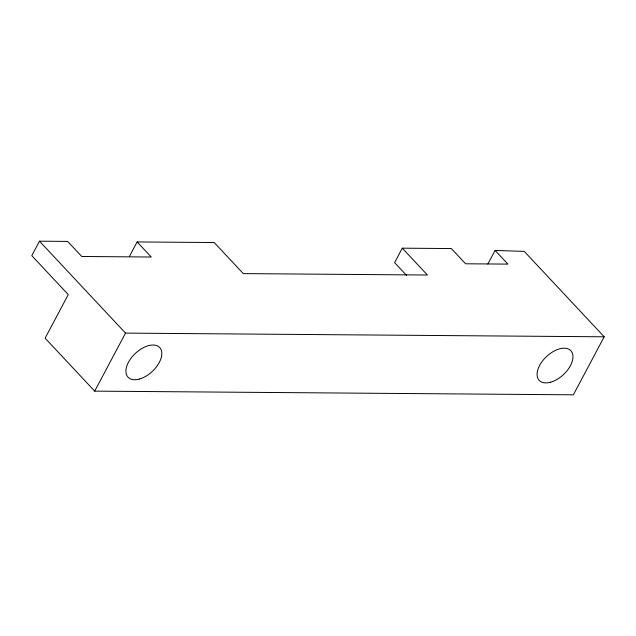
<?xml version="1.0" encoding="UTF-8"?>
<svg xmlns="http://www.w3.org/2000/svg" width="636" height="636" viewBox="0 0 636 636"><rect width="100%" height="100%" fill="white"/><g stroke="black" fill="none" stroke-linecap="round" stroke-linejoin="round"><path stroke-width="0.95" d="M129.442 256.411L137.138 241.942L151.249 257.024L81.782 256.483L67.662 241.41L39.496 241.187L31.8 255.656L68.275 294.619L45.116 338.177L94.684 391.132L573.354 394.813L604.2 336.794L524.255 251.387L495.102 250.441L487.86 264.059M94.684 391.132L125.531 333.113L604.2 336.794M495.102 250.441L507.894 264.107L465.592 263.781L451.337 248.557L402.294 248.175L394.606 262.644L406.507 275.364M137.138 241.942L214.213 242.531L243.302 273.607L427.424 275.022L402.294 248.175M39.496 241.187L125.531 333.113M139.371 379.064A21.696 12.378 -43.1 0 0 161.17 349.88A21.696 12.378 -43.1 0 0 131.056 358.195A21.696 12.378 -43.1 0 0 139.371 379.064M550.514 382.228A21.696 12.378 -43.1 0 0 572.328 353.052A21.696 12.378 -43.1 0 0 542.222 361.343A21.696 12.378 -43.1 0 0 550.514 382.228"/></g></svg>
